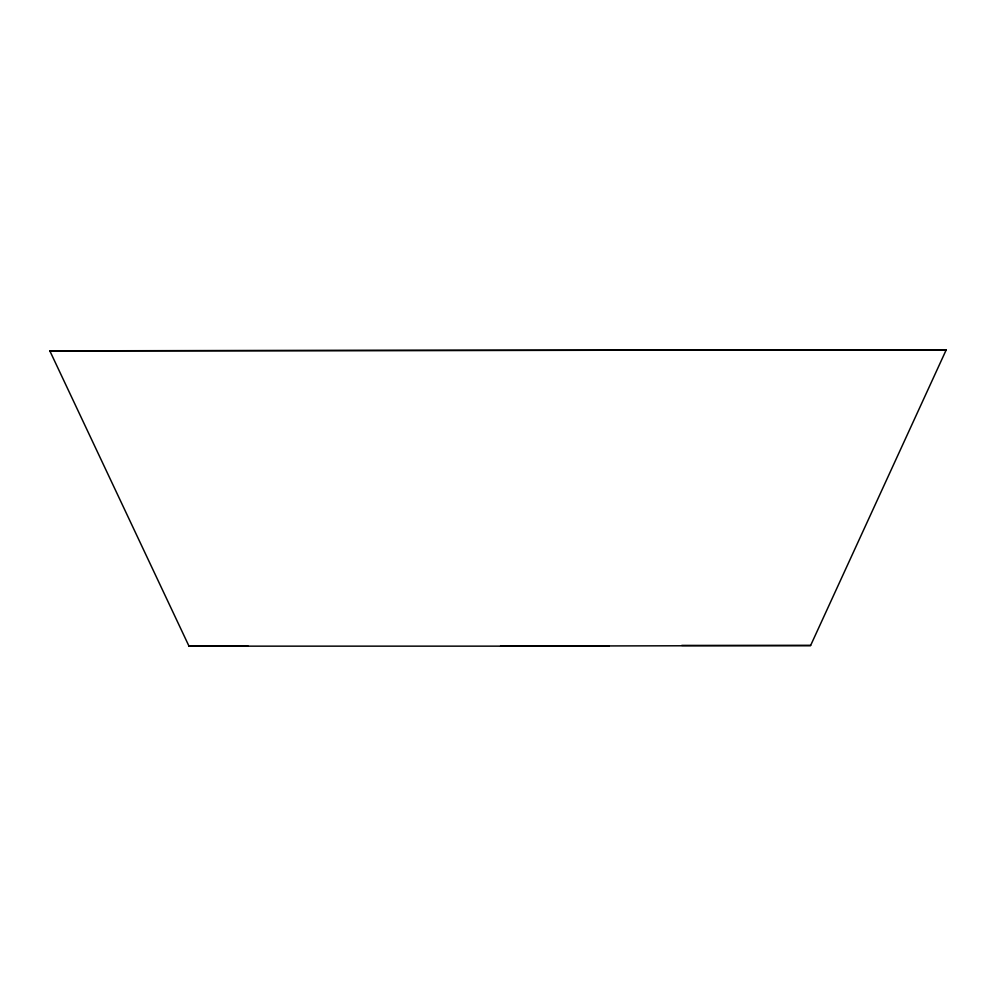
<?xml version="1.0" encoding="UTF-8"?>
<svg xmlns="http://www.w3.org/2000/svg" width="996" height="996" viewBox="0 0 996 996"><rect width="100%" height="100%" fill="white"/><g stroke="black" fill="none" stroke-linecap="round" stroke-linejoin="round"><path stroke-width="1.49" d="M500.552 646.155L810.595 645.52L946.2 349.907L49.8 350.816L188.991 646.155L609.179 646.143M946.2 349.907L49.8 350.816M188.991 646.155L247.892 645.906M681.762 645.396L810.595 645.52"/></g></svg>
